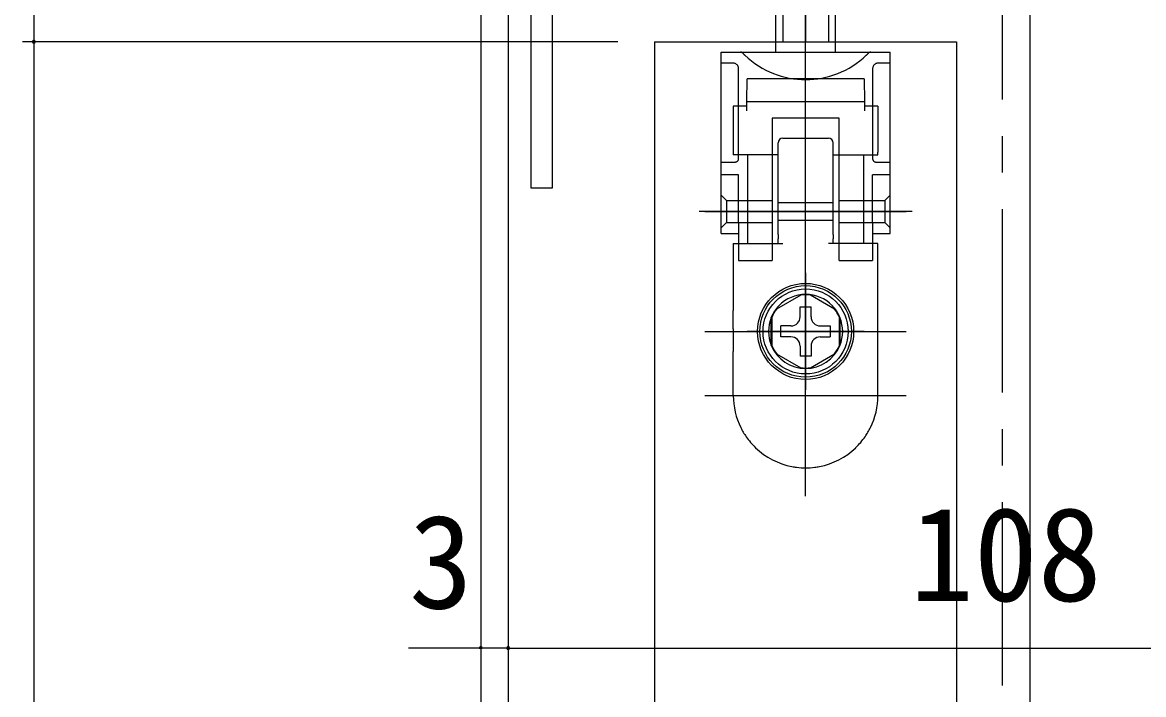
# Model space of a CAD drawing. Units: millimetres, scale not verified. Extents: x -800 to 800, y -554 to 554.
# Drawn here: x -543.4 to -420.9, y 303.7 to 377.1 of the extents above; entities that cross this region are included whole.
import ezdxf
from ezdxf.enums import TextEntityAlignment as Align

# ---------------------------------------------------------------- set-up
doc = ezdxf.new("R2010")
doc.units = ezdxf.units.MM
doc.header["$LTSCALE"] = 4
for name, pattern in [('CHAIN1', [8, 5, -1, 1, -1]), ('USER1', [19.05, 12.7, -6.35]), ('USER11', [14.01, 12, -1, 0.01, -1])]:
    doc.linetypes.add(name, pattern=pattern)
doc.layers.add('2-0', color=7, linetype='Continuous', lineweight=25)
doc.styles.add('ＭＳ ゴシック', font='')
doc.styles.get('ＭＳ ゴシック').set_extended_font_data('MS Gothic')

msp = doc.modelspace()

# ---------------------------------------------------------------- linework, layer by layer
at = {"layer": '2-0', "linetype": 'CHAIN1'}
msp.add_line((-436.323, 176.738), (-436.323, 448.38), dxfattribs=at)
at = {"layer": '2-0'}
for p, q in [((-493.323, 445.034), (-493.323, 206.87)), ((-490.323, 445.034), (-490.323, 176.738)), ((-487.823, 359.034), (-487.823, 409.034)), ((-433.323, 409.034), (-433.323, 206.87)), ((-485.523, 406.734), (-485.523, 359.034)), ((-461.073, 373.895), (-461.073, 384.034)), ((-454.573, 373.895), (-454.573, 384.034)), ((-542.141, 383.034), (-542.141, 375.034)), ((-460.323, 383.034), (-460.323, 375.034)), ((-457.823, 383.034), (-457.823, 375.034)), ((-455.323, 383.034), (-455.323, 375.034)), ((-478.323, 375.034), (-543.391, 375.034)), ((-478.323, 375.034), (-543.391, 375.034)), ((-542.141, 374.878), (-542.141, 375.19)), ((-542.141, 375.19), (-542.141, 374.878)), ((-542.141, 375.034), (-542.141, 16.37)), ((-474.323, 375.034), (-441.323, 375.034)), ((-474.323, 375.034), (-474.323, 206.87)), ((-441.323, 375.034), (-441.323, 206.87)), ((-467.063, 373.895), (-448.583, 373.895)), ((-467.063, 354.095), (-467.063, 373.895)), ((-448.583, 354.095), (-448.583, 373.895)), ((-451.423, 370.995), (-451.484, 370.995)), ((-465.523, 367.995), (-465.723, 367.995)), ((-465.723, 367.995), (-465.723, 367.495)), ((-465.723, 367.495), (-465.723, 364.602)), ((-449.923, 367.995), (-450.123, 367.995)), ((-454.163, 366.695), (-461.483, 366.695)), ((-461.483, 366.695), (-461.483, 352.295)), ((-454.163, 352.295), (-454.163, 366.695)), ((-465.723, 364.602), (-465.723, 364.156)), ((-465.723, 364.156), (-465.723, 362.984)), ((-460.823, 363.495), (-460.823, 363.995)), ((-460.323, 364.495), (-455.323, 364.495)), ((-465.723, 362.984), (-465.723, 362.716)), ((-465.723, 362.716), (-465.723, 362.684)), ((-465.523, 362.684), (-465.723, 362.684)), ((-460.823, 362.684), (-460.873, 362.684)), ((-460.823, 362.995), (-460.823, 363.495)), ((-460.823, 362.993), (-460.823, 362.995)), ((-454.823, 362.984), (-454.823, 362.993)), ((-454.823, 361.698), (-454.823, 362.684)), ((-454.823, 362.684), (-454.773, 362.684)), ((-450.123, 362.684), (-449.923, 362.684)), ((-449.923, 362.716), (-449.923, 362.984)), ((-449.923, 362.684), (-449.923, 362.716)), ((-460.823, 361.198), (-460.823, 361.555)), ((-454.823, 361.555), (-454.823, 361.698)), ((-454.823, 361.198), (-454.823, 361.555)), ((-460.823, 360.984), (-460.823, 361.198)), ((-460.823, 359.453), (-460.823, 360.984)), ((-454.823, 360.984), (-454.823, 361.198)), ((-485.523, 359.034), (-487.823, 359.034)), ((-460.823, 358.953), (-460.823, 358.96)), ((-460.823, 357.495), (-460.823, 358.953)), ((-454.823, 357.495), (-454.823, 358.953)), ((-460.823, 355.495), (-460.823, 357.495)), ((-465.143, 355.295), (-465.143, 352.295)), ((-460.823, 354.412), (-460.823, 355.495)), ((-450.503, 355.295), (-450.503, 352.295)), ((-467.063, 354.095), (-465.143, 354.095)), ((-464.148, 352.995), (-464.148, 354.495)), ((-460.823, 353.995), (-460.823, 354.412)), ((-454.823, 353.995), (-454.823, 354.412)), ((-451.498, 354.495), (-451.498, 352.995)), ((-450.503, 354.095), (-448.583, 354.095)), ((-465.723, 352.995), (-460.823, 352.995)), ((-465.723, 352.995), (-465.723, 348.695)), ((-460.823, 353.995), (-460.823, 353.495)), ((-460.823, 352.995), (-460.823, 353.495)), ((-460.823, 352.995), (-460.323, 352.995)), ((-454.823, 352.995), (-455.323, 352.995)), ((-454.823, 353.995), (-454.823, 353.495)), ((-454.823, 352.995), (-454.823, 353.495)), ((-449.923, 352.995), (-454.823, 352.995)), ((-465.723, 348.695), (-465.723, 347.695)), ((-465.723, 347.695), (-465.723, 347.624)), ((-465.723, 347.624), (-465.723, 346.821)), ((-465.723, 346.821), (-465.723, 346.357)), ((-458.357, 347.359), (-460.989, 345.84)), ((-454.657, 345.84), (-457.289, 347.359)), ((-449.923, 346.821), (-449.923, 347.624)), ((-449.923, 346.357), (-449.923, 346.821)), ((-465.723, 343.695), (-465.723, 345.695)), ((-458.423, 346.095), (-457.223, 346.095)), ((-458.423, 344.995), (-458.423, 346.095)), ((-457.223, 344.995), (-457.223, 346.095)), ((-461.573, 341.865), (-461.573, 344.925)), ((-461.523, 344.915), (-461.523, 341.875)), ((-454.123, 341.875), (-454.123, 344.915)), ((-454.073, 344.925), (-454.073, 341.865)), ((-465.723, 343.695), (-465.723, 343.195)), ((-460.523, 342.795), (-460.523, 343.995)), ((-459.423, 343.995), (-460.523, 343.995)), ((-456.223, 343.995), (-455.123, 343.995)), ((-455.123, 343.995), (-455.123, 342.795)), ((-449.923, 342.569), (-449.923, 343.034)), ((-459.423, 342.795), (-460.523, 342.795)), ((-458.423, 341.795), (-458.423, 340.695)), ((-457.223, 341.795), (-457.223, 340.695)), ((-456.223, 342.795), (-455.123, 342.795)), ((-449.923, 341.767), (-449.923, 342.569)), ((-449.923, 341.695), (-449.923, 341.767)), ((-465.723, 340.695), (-465.723, 341.195)), ((-465.723, 336.395), (-465.723, 340.695)), ((-460.989, 340.951), (-458.357, 339.431)), ((-457.223, 340.695), (-458.423, 340.695)), ((-457.289, 339.431), (-454.657, 340.951)), ((-449.923, 341.195), (-449.923, 341.695)), ((-449.923, 340.695), (-449.923, 341.195)), ((-449.923, 336.395), (-449.923, 340.695)), ((-493.323, 331.055), (-493.323, 307.571)), ((-490.323, 331.055), (-490.323, 307.571)), ((-490.323, 331.055), (-490.323, 307.571)), ((-493.479, 308.821), (-493.167, 308.821)), ((-490.167, 308.821), (-490.479, 308.821)), ((-490.479, 308.821), (-490.167, 308.821)), ((-490.323, 308.821), (-382.323, 308.821))]:
    msp.add_line(p, q, dxfattribs=at)
at = {"layer": '2-0', "linetype": 'USER11'}
for p, q in [((-457.823, 344.995), (-457.823, 391.195)), ((-457.823, 349.87), (-457.823, 375.695)), ((-457.823, 325.395), (-457.823, 372.995)), ((-446.183, 356.495), (-469.463, 356.495)), ((-468.823, 356.495), (-446.823, 356.495)), ((-457.823, 349.789), (-457.823, 337.002)), ((-468.823, 343.395), (-446.823, 343.395)), ((-451.43, 343.395), (-464.217, 343.395)), ((-468.823, 336.395), (-446.823, 336.395))]:
    msp.add_line(p, q, dxfattribs=at)
at = {"layer": '2-0', "linetype": 'USER1'}
for p, q in [((-465.743, 372.695), (-467.063, 372.695)), ((-448.583, 372.695), (-449.903, 372.695)), ((-465.143, 362.255), (-465.143, 372.095)), ((-450.503, 372.095), (-450.503, 362.255)), ((-464.255, 368.495), (-464.224, 370.995)), ((-451.484, 370.995), (-464.224, 370.995)), ((-451.423, 370.995), (-451.391, 368.495)), ((-464.255, 367.995), (-465.523, 367.995)), ((-464.255, 367.495), (-464.255, 368.495)), ((-464.255, 368.495), (-451.391, 368.495)), ((-451.391, 368.495), (-451.391, 367.495)), ((-450.123, 367.995), (-451.391, 367.995)), ((-460.873, 362.684), (-465.523, 362.684)), ((-464.148, 354.495), (-464.148, 362.684)), ((-454.773, 362.684), (-450.123, 362.684)), ((-451.498, 362.684), (-451.498, 354.495)), ((-467.063, 361.895), (-465.503, 361.895)), ((-450.143, 361.895), (-448.583, 361.895)), ((-450.503, 355.295), (-450.503, 360.485)), ((-448.583, 360.485), (-450.503, 360.485)), ((-467.063, 358.295), (-466.463, 357.695)), ((-466.463, 357.695), (-461.483, 357.695)), ((-466.463, 357.695), (-466.463, 355.295)), ((-454.163, 357.695), (-449.183, 357.695)), ((-448.583, 358.295), (-449.183, 357.695)), ((-449.183, 357.695), (-449.183, 355.295)), ((-460.823, 357.495), (-454.823, 357.495)), ((-467.063, 354.695), (-466.463, 355.295)), ((-466.463, 355.295), (-461.483, 355.295)), ((-454.823, 355.495), (-460.823, 355.495)), ((-454.163, 355.295), (-449.183, 355.295)), ((-448.583, 354.695), (-449.183, 355.295)), ((-465.143, 352.295), (-465.143, 351.159)), ((-461.483, 352.295), (-461.483, 351.159)), ((-454.163, 351.159), (-454.163, 352.295)), ((-450.503, 352.295), (-450.503, 351.159)), ((-465.143, 351.159), (-461.483, 351.159)), ((-454.163, 351.159), (-450.503, 351.159))]:
    msp.add_line(p, q, dxfattribs=at)
at = {"layer": '2-0'}
for points in [[(-449.923, 367.995), (-449.923, 367.495), (-449.923, 364.602)], [(-454.823, 362.993), (-454.823, 362.995), (-454.823, 363.495), (-454.823, 363.995)], [(-449.923, 364.602), (-449.923, 364.156), (-449.923, 362.984)], [(-460.823, 362.684), (-460.823, 362.716), (-460.823, 362.984), (-460.823, 362.993)], [(-460.823, 361.555), (-460.823, 361.698), (-460.823, 362.684)], [(-454.823, 362.684), (-454.823, 362.716), (-454.823, 362.984)], [(-454.823, 358.995), (-454.823, 359.453), (-454.823, 360.984)], [(-460.823, 358.96), (-460.823, 358.995), (-460.823, 359.453)], [(-454.823, 358.953), (-454.823, 358.96), (-454.823, 358.995)], [(-454.823, 354.412), (-454.823, 355.495), (-454.823, 357.495)], [(-449.923, 347.624), (-449.923, 347.695), (-449.923, 348.695), (-449.923, 352.995)], [(-465.723, 346.357), (-465.723, 346.195), (-465.723, 345.695)], [(-449.923, 343.695), (-449.923, 345.695), (-449.923, 346.195), (-449.923, 346.357)], [(-465.723, 343.195), (-465.723, 343.034), (-465.723, 342.569), (-465.723, 341.767)], [(-449.923, 343.034), (-449.923, 343.195), (-449.923, 343.695)], [(-465.723, 341.767), (-465.723, 341.695), (-465.723, 341.195)], [(-490.323, 308.821), (-493.323, 308.821), (-501.215, 308.821)]]:
    msp.add_lwpolyline(points, dxfattribs=at)
at = {"layer": '2-0', "linetype": 'USER1'}
msp.add_lwpolyline([(-465.143, 355.295), (-465.143, 360.485), (-467.063, 360.485)], dxfattribs=at)
at = {"layer": '2-0'}
for radius in [5.25, 4.646]:
    msp.add_circle((-457.823, 343.395), radius, dxfattribs=at)
at = {"layer": '2-0', "linetype": 'USER11'}
msp.add_circle((-457.823, 343.395), 5, dxfattribs=at)
at = {"layer": '2-0'}
for centre, radius, start, end in [((-542.141, 375.034), 0.156, 90, 270), ((-542.141, 375.034), 0.156, 270, 90), ((-460.323, 363.995), 0.5, 90, 180), ((-455.323, 363.995), 0.5, 0, 90), ((-457.823, 343.395), 4.05, 43.7377, 136.2623), ((-457.823, 343.395), 4, 82.33165, 97.66835), ((-457.823, 343.395), 4.05, 136.2623, 157.80839), ((-457.823, 343.395), 4, 142.17651, 157.66835), ((-457.823, 343.395), 4.05, 22.19161, 43.7377), ((-457.823, 343.395), 4, 22.33165, 37.66835), ((-457.823, 343.395), 4.05, 157.80839, 202.19161), ((-459.423, 344.995), 1, 270, 0), ((-456.223, 344.995), 1, 180, 270), ((-457.823, 343.395), 4.05, 337.80839, 22.19161), ((-457.823, 343.395), 4.05, 202.19161, 337.80839), ((-457.823, 343.395), 4, 202.33165, 217.82349), ((-459.423, 341.795), 1, 360, 90), ((-456.223, 341.795), 1, 90, 180), ((-457.823, 343.395), 4, 322.17651, 337.66835), ((-457.823, 343.395), 4, 262.17651, 277.82349), ((-457.823, 336.395), 7.9, 180, 206.29788), ((-457.823, 336.395), 7.9, 333.70212, 0), ((-457.823, 336.395), 7.9, 206.29788, 210.41962), ((-457.823, 336.395), 7.9, 210.41962, 214.72375), ((-457.823, 336.395), 7.9, 325.27625, 329.58038), ((-457.823, 336.395), 7.9, 329.58038, 333.70212), ((-457.823, 336.395), 7.9, 214.72375, 225.86911), ((-457.823, 336.395), 7.9, 314.13089, 325.27625), ((-457.823, 336.395), 7.9, 225.86911, 226.18003), ((-457.823, 336.395), 7.9, 226.18003, 259.0546), ((-457.823, 336.395), 7.9, 280.9454, 313.81997), ((-457.823, 336.395), 7.9, 313.81997, 314.13089), ((-457.823, 336.395), 7.9, 259.0546, 262.72786), ((-457.823, 336.395), 7.9, 262.72786, 270), ((-457.823, 336.395), 7.9, 270, 277.27214), ((-457.823, 336.395), 7.9, 277.27214, 280.9454), ((-493.323, 308.821), 0.156, 0, 180), ((-490.323, 308.821), 0.156, 0, 180), ((-490.323, 308.821), 0.156, 180, 0)]:
    msp.add_arc(centre, radius, start, end, dxfattribs=at)
at = {"layer": '2-0', "linetype": 'USER1'}
for centre, radius, start, end in [((-464.948, 373.535), 0.36, 44.33042, 90), ((-457.823, 380.495), 9.6, 224.33042, 226.29373), ((-457.823, 380.495), 9.6, 313.70627, 315.66958), ((-450.699, 373.535), 0.36, 90, 135.66958), ((-465.743, 372.095), 0.6, 0, 90), ((-457.823, 380.495), 9.6, 226.29373, 313.70627), ((-449.903, 372.095), 0.6, 90, 180), ((-465.503, 362.255), 0.36, 270, 0), ((-450.143, 362.255), 0.36, 180, 270)]:
    msp.add_arc(centre, radius, start, end, dxfattribs=at)

# ---------------------------------------------------------------- texts
at = {"layer": '2-0', "style": 'ＭＳ ゴシック'}
for s, p in [('108', (-446.414, 310.87)), ('3', (-501.157, 310.056))]:
    msp.add_text(s, height=10.26, dxfattribs=at).set_placement(p, align=Align.BOTTOM_LEFT)

doc.saveas('drawing.dxf')
